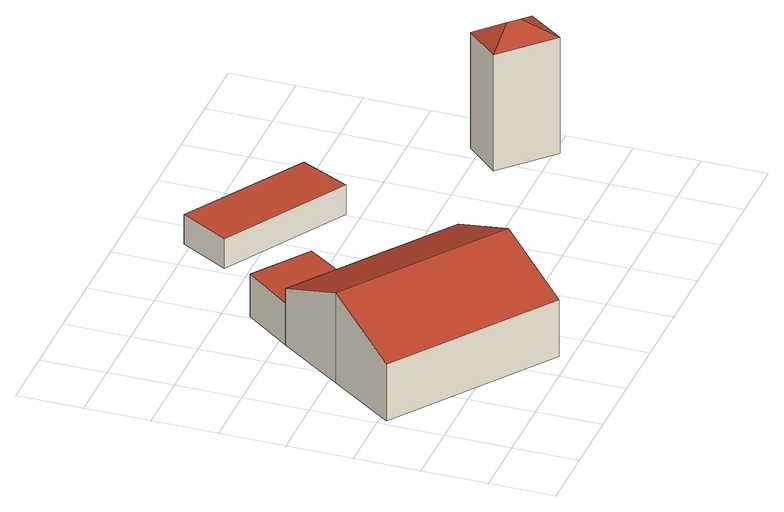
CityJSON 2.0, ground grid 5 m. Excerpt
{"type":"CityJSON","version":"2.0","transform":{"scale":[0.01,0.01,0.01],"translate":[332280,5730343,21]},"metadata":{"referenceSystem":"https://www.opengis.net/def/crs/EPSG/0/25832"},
"CityObjects":{
"building1":{"type":"Building","attributes":{"Geometrietyp2DReferenz":"3000","Gemeindeschluessel":"05170012","function":"31001_1010","roofType":"3100","measuredHeight":7.42},"address":[{"country":"Germany","locality":"Hamminkeln","thoroughfareNumber":"1","thoroughfareName":"Am Schwarzen Wasser"}],"geometry":[{"type":"Solid","lod":"2","boundaries":[[[[0,1,2,3]],[[4,5,1,0]],[[6,7,5,4]],[[8,9,7,6]],[[10,11,9,8]],[[12,13,11,10]],[[3,2,13,12]],[[8,6,4,0,10]],[[3,12,10,0]],[[1,5,7,9,11,13,2]]]],"semantics":{"surfaces":[{"type":"WallSurface"},{"type":"RoofSurface"},{"type":"GroundSurface"}],"values":[[0,0,0,0,0,0,0,1,1,2]]}}]},
"building2":{"type":"Building","attributes":{"Geometrietyp2DReferenz":"3000","Gemeindeschluessel":"05170012","function":"31001_1000","roofType":"9999","measuredHeight":3.49},"address":[{"country":"Germany","locality":"Hamminkeln","thoroughfareNumber":"1","thoroughfareName":"Am Schwarzen Wasser"}],"geometry":[{"type":"Solid","lod":"2","boundaries":[[[[14,15,16,17]],[[15,18,19,16]],[[14,7,18,15]],[[17,5,7,14]],[[16,19,5,17]],[[18,7,5,19]]]],"semantics":{"surfaces":[{"type":"RoofSurface"},{"type":"WallSurface"},{"type":"GroundSurface"}],"values":[[0,1,1,1,1,2]]}}]},
"building3":{"type":"Building","attributes":{"Geometrietyp2DReferenz":"3000","Gemeindeschluessel":"05170012","function":"31001_1000","roofType":"1000","measuredHeight":2.43},"address":[{"country":"Germany","locality":"Hamminkeln","thoroughfareNumber":"1","thoroughfareName":"Am Schwarzen Wasser"}],"geometry":[{"type":"Solid","lod":"2","boundaries":[[[[20,21,22,23]],[[24,25,21,20]],[[26,27,25,24]],[[23,22,27,26]],[[24,20,23,26]],[[21,25,27,22]]]],"semantics":{"surfaces":[{"type":"WallSurface"},{"type":"RoofSurface"},{"type":"GroundSurface"}],"values":[[0,0,0,0,1,2]]}}]},
"building4":{"type":"Building","attributes":{"Geometrietyp2DReferenz":"3000","Gemeindeschluessel":"05170012","function":"31001_1000","roofType":"3200","measuredHeight":10.75},"address":[{"country":"Germany","locality":"Hamminkeln","thoroughfareNumber":"1","thoroughfareName":"Am Schwarzen Wasser"}],"geometry":[{"type":"Solid","lod":"2","boundaries":[[[[28,29,30,31]],[[32,33,29,28]],[[34,35,33,32]],[[31,30,35,34]],[[28,36,32]],[[34,37,31]],[[31,37,36,28]],[[32,36,37,34]],[[29,33,35,30]]]],"semantics":{"surfaces":[{"type":"WallSurface"},{"type":"RoofSurface"},{"type":"GroundSurface"}],"values":[[0,0,0,0,1,1,1,1,2]]}}]}
},
"vertices":[
[398,1443,816],[398,1443,74],[42,946,74],[42,946,541],[753,1940,541],[753,1940,74],[1197,1623,541],[1197,1623,74],[1955,1081,541],[1955,1081,74],[1599,584,816],[1599,584,74],[1244,87,541],[1244,87,74],
[1197,1623,423],[1456,1995,423],[1026,2300,423],[753,1940,423],[1456,1995,74],[1026,2300,74],
[1553,2673,324],[1553,2673,81],[2505,2106,81],[2505,2106,324],[1759,3047,324],[1759,3047,81],[2690,2485,324],[2690,2485,81],
[3977,1245,1027],[3977,1245,70],[3630,1579,70],[3630,1579,1027],[3772,964,1027],[3772,964,70],[3401,1330,1027],[3401,1330,70],[3736,1240,1145],[3655,1319,1145]
]}
